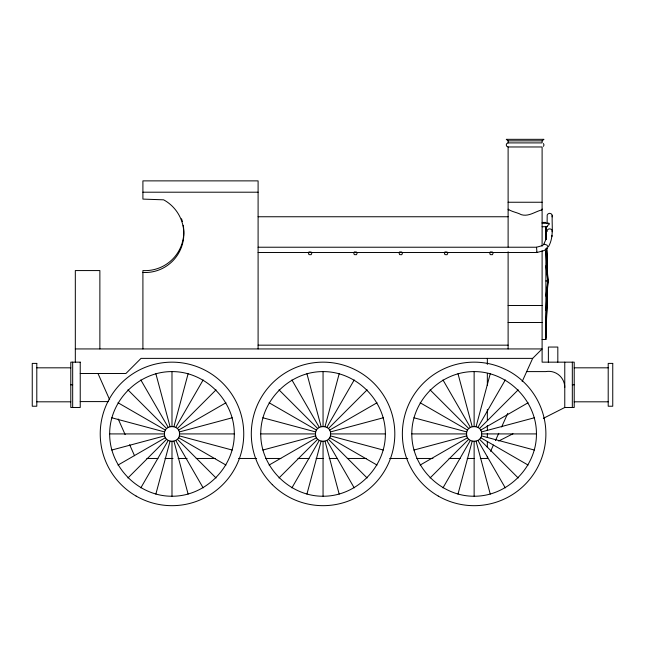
<?xml version="1.0" encoding="UTF-8"?>
<svg xmlns="http://www.w3.org/2000/svg" width="645" height="645" viewBox="0 0 645 645"><rect width="100%" height="100%" fill="white"/><g stroke="black" fill="none" stroke-linecap="round" stroke-linejoin="round"><path stroke-width="0.97" d="M542.106 339.496L545.888 339.496L547.774 280.954L546.718 248.212M545.888 337.504L547.774 280.954L546.678 248.22M545.888 331.651L547.774 280.954L546.549 248.156M547.162 226.718L548.194 224.871L549.145 224.605L548.976 223.299L542.106 223.299M552.144 216.881L552.209 215.236L551.298 213.866L549.766 213.302L548.194 213.745L547.186 215.035L547.121 223.46M548.572 246.487C554.015 236.973 551.701 225.637 552.209 215.236M545.888 322.347L547.774 280.954L546.291 248.43M547.121 231.555L547.186 230.225L548.194 229.185L549.766 228.838L551.298 229.306L552.209 230.418L552.144 231.749M551.918 236.699L551.983 235.344M545.888 310.229L547.774 280.954L545.888 251.687M545.888 296.103L547.774 280.954L545.888 265.805M109.674 433.916C109.465 400.561 138.635 371.391 171.989 371.601C205.344 371.391 234.514 400.561 234.304 433.916C234.514 467.262 205.344 496.44 171.989 496.231C138.635 496.44 109.465 467.262 109.674 433.916L164.435 433.916C164.072 424.208 179.907 424.208 179.544 433.916C179.907 443.615 164.072 443.615 164.435 433.916M260.741 433.916C260.532 400.561 289.71 371.391 323.056 371.601C356.411 371.391 385.581 400.561 385.371 433.916C385.581 467.262 356.411 496.44 323.056 496.231C289.71 496.44 260.532 467.262 260.741 433.916L315.502 433.916C315.139 424.208 330.982 424.208 330.611 433.916C330.982 443.615 315.139 443.615 315.502 433.916M411.808 433.916C411.599 400.561 440.777 371.391 474.131 371.601C507.478 371.391 536.656 400.561 536.447 433.916C536.656 467.262 507.478 496.44 474.131 496.231C440.777 496.44 411.599 467.262 411.808 433.916L466.577 433.916C466.206 424.208 482.049 424.208 481.678 433.916C482.049 443.615 466.206 443.615 466.577 433.916M155.864 494.102L170.038 441.212M173.94 426.619L188.114 373.721M306.931 494.102L321.105 441.212M325.016 426.619L339.189 373.721M457.998 494.102L472.172 441.212M476.083 426.619L490.256 373.721M543.453 146.326L544.001 144.94L543.453 143.553M311.938 252.784L311.156 254.702L308.939 254.614L308.35 252.63M357.257 252.784L356.475 254.702L354.258 254.614L353.67 252.63M402.577 252.784L401.795 254.702L399.578 254.614L398.989 252.63M447.896 252.784L447.114 254.702L444.897 254.614L444.308 252.63M493.215 252.784L492.441 254.702L490.216 254.614L489.628 252.63M543.816 244.157L545.847 239.601M490.579 451.331L493.401 445.082M495.449 440.575L498.73 433.319M501.608 426.966L507.776 413.348M522.16 381.582L532.665 358.378L542.106 348.937L75.32 348.937M140.828 487.878L168.216 440.454M175.763 427.369L203.151 379.945M291.903 487.878L319.283 440.454M326.838 427.369L354.218 379.945M442.97 487.878L470.35 440.454M477.905 427.369L505.285 379.945M541.526 209.988L542.106 209.198L541.526 209.988C534.874 211.729 528.674 216.857 521.337 214.696C517.145 212.374 511.912 211.891 508.115 209.198L508.695 209.988M127.928 477.977L166.652 439.253M177.327 428.57L216.051 389.846M278.995 477.977L317.719 439.253M328.402 428.57L367.126 389.846M430.062 477.977L468.786 439.253M479.469 428.57L518.193 389.846M543.292 244.963L544.195 244.165L546.952 245.092L547.758 246.463L547.702 247.809L544.267 250.494L536.962 252.517L258.097 252.517M542.106 140.844L543.977 139.328L506.252 139.328L508.115 140.844L542.106 140.844L542.106 142.9L508.115 142.9L506.776 143.553L506.228 144.94L506.776 146.326L508.115 146.971L542.106 146.971L542.106 246.092M118.019 465.069L165.451 437.689M178.528 430.134L225.96 402.754M269.094 465.069L316.518 437.689M329.603 430.134L377.027 402.754M420.161 465.069L467.585 437.689M480.67 430.134L528.094 402.754M498.674 441.035L512.969 433.779M543.332 418.363L564.77 407.479L574.211 407.479L574.211 362.159L542.106 362.159L542.106 250.849M542.195 245.656L536.527 247.228L258.097 247.228M111.795 450.041L164.693 435.867M179.286 431.957L232.184 417.783M262.862 450.041L315.76 435.867M330.353 431.957L383.251 417.783M413.937 450.041L466.835 435.867M481.42 431.957L534.318 417.783M548.194 223.436L548.976 223.299M142.908 192.202L258.097 192.202M508.115 202.248L542.106 202.248M258.097 216.752L508.115 216.752M542.106 222.42L545.888 222.42M542.106 226.718L547.291 226.718L547.121 226.29M545.888 280.954L547.774 280.954M508.115 305.504L542.106 305.504M508.115 322.5L542.106 322.5M258.097 345.164L508.115 345.164M532.665 358.378L141.037 358.378L125.928 373.487L80.23 373.487M36.797 367.819L70.789 367.819M574.211 367.819L608.203 367.819M526.683 371.601L545.726 371.601A16.101 16.101 0 0 1 564.77 387.435M70.789 384.815L72.675 384.815M572.325 384.815L574.211 384.815M80.23 401.593L108.521 401.593M36.797 401.811L70.789 401.811M574.211 401.811L608.203 401.811M179.544 433.916L234.304 433.916M330.611 433.916L385.371 433.916M481.678 433.916L536.447 433.916M146.834 458.466L157.912 458.466M164.967 458.466L173.021 458.466M178.06 458.466L187.131 458.466M196.193 458.466L215.333 458.466M238.505 458.466L256.646 458.466M265.708 458.466L280.817 458.466M297.95 458.466L309.028 458.466M316.082 458.466L323.137 458.466M329.176 458.466L337.238 458.466M347.308 458.466L366.457 458.466M389.62 458.466L407.761 458.466M416.823 458.466L432.948 458.466M449.065 458.466L460.143 458.466M467.198 458.466L474.252 458.466M480.291 458.466L487.346 458.466L487.346 456.458M490.216 251.913L492.441 252.002M444.897 251.913L447.114 252.002M399.578 251.913L401.795 252.002M354.258 251.913L356.475 252.002M308.939 251.913L311.156 252.002M413.937 417.783L466.835 431.957M481.42 435.867L534.318 450.041M262.862 417.783L315.76 431.957M330.353 435.867L383.251 450.041M111.795 417.783L164.693 431.957M179.286 435.867L232.184 450.041M420.161 402.754L467.585 430.134M480.67 437.689L528.094 465.069M269.094 402.754L316.518 430.134M329.603 437.689L377.027 465.069M118.019 402.754L165.451 430.134M178.528 437.689L225.96 465.069M430.062 389.846L468.786 428.57M479.469 439.253L518.193 477.977M278.995 389.846L317.719 428.57M328.402 439.253L367.126 477.977M127.928 389.846L166.652 428.57M177.327 439.253L216.051 477.977M442.97 379.945L470.35 427.369M477.905 440.454L505.285 487.878M291.903 379.945L319.283 427.369M326.838 440.454L354.218 487.878M140.828 379.945L168.216 427.369M175.763 440.454L203.151 487.878M536.527 247.228L536.962 252.517L536.729 252.01M97.984 373.487L109.666 399.779M118.22 419.016L125.146 434.609M129.637 444.703L134.523 455.709M457.998 373.721L472.172 426.619M476.083 441.212L490.256 494.102M306.931 373.721L321.105 426.619M325.016 441.212L339.189 494.102M155.864 373.721L170.038 426.619M173.94 441.212L188.114 494.102M545.888 230.257L546.218 239.206M546.38 239.295L545.952 226.395L545.888 239.561M546.017 226.387L546.331 236.304M572.325 362.159L572.325 407.479M564.77 362.159L564.77 407.479M557.82 362.159L557.82 347.05L548.379 347.05L548.379 362.159M545.888 248.889L545.888 339.496M508.115 140.844L508.115 142.9M508.115 146.971L508.115 247.003M508.115 251.76L508.115 348.937M487.346 358.378L487.346 364.385M487.346 373.391L487.346 385.404M487.346 409.422L487.346 420.427M487.346 425.434L487.346 430.441M487.346 433.44L487.346 437.447M487.346 441.446L487.346 447.453M474.131 371.601L474.131 426.361M474.131 441.47L474.131 496.231M323.056 371.601L323.056 426.361M323.056 441.47L323.056 496.231M258.097 348.937L258.097 180.874L142.908 180.874L142.908 199.103L163.637 199.821A38.708 38.708 0 0 1 142.908 272.456M171.989 371.601L171.989 426.361M171.989 441.47L171.989 496.231M142.908 348.937L142.908 270.569A38.708 38.708 0 0 0 183.236 225.299M99.87 348.937L99.87 270.569L75.32 270.569L75.32 362.159M72.675 362.159L72.675 407.479M181.503 218.752A38.708 38.708 0 0 1 182.39 221.525M80.23 362.159L70.789 362.159L70.789 407.479L80.23 407.479L80.23 362.159M36.797 363.401L32.25 363.401L32.25 406.229L36.797 406.229L36.797 363.401M612.75 363.401L608.203 363.401L608.203 406.229L612.75 406.229L612.75 363.401M272.319 484.653A71.756 71.756 0 0 0 392.37 452.484A71.756 71.756 0 0 0 304.488 364.602A71.756 71.756 0 0 0 272.319 484.653M438.245 496.061A71.756 71.756 0 0 0 545.888 433.916A71.756 71.756 0 0 0 438.245 371.77A71.756 71.756 0 0 0 438.245 496.061M136.111 496.061A71.756 71.756 0 0 0 243.745 433.916A71.756 71.756 0 0 0 136.111 371.77A71.756 71.756 0 0 0 136.111 496.061"/></g></svg>
